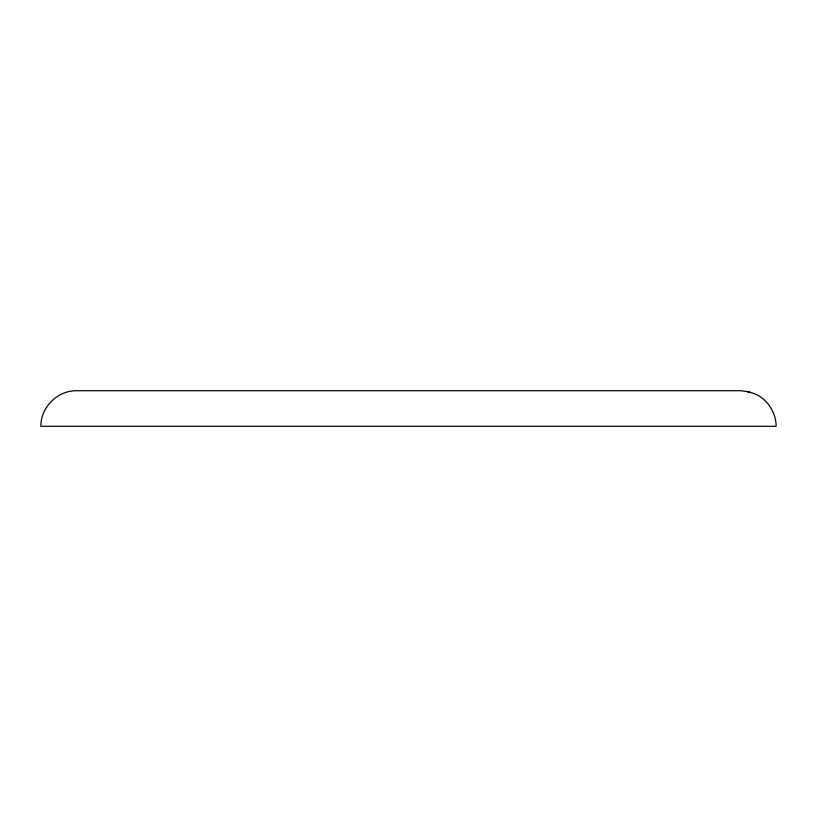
<?xml version="1.0" encoding="UTF-8"?>
<svg xmlns="http://www.w3.org/2000/svg" width="817" height="817" viewBox="0 0 817 817"><rect width="100%" height="100%" fill="white"/><g stroke="black" fill="none" stroke-linecap="round" stroke-linejoin="round"><path stroke-width="1.23" d="M747.473 391.925C763.813 393.917 776.068 410.144 776.15 426.29L40.85 426.29C40.727 407.244 57.384 390.587 76.43 390.71L740.57 390.71L749.781 391.925"/></g></svg>
